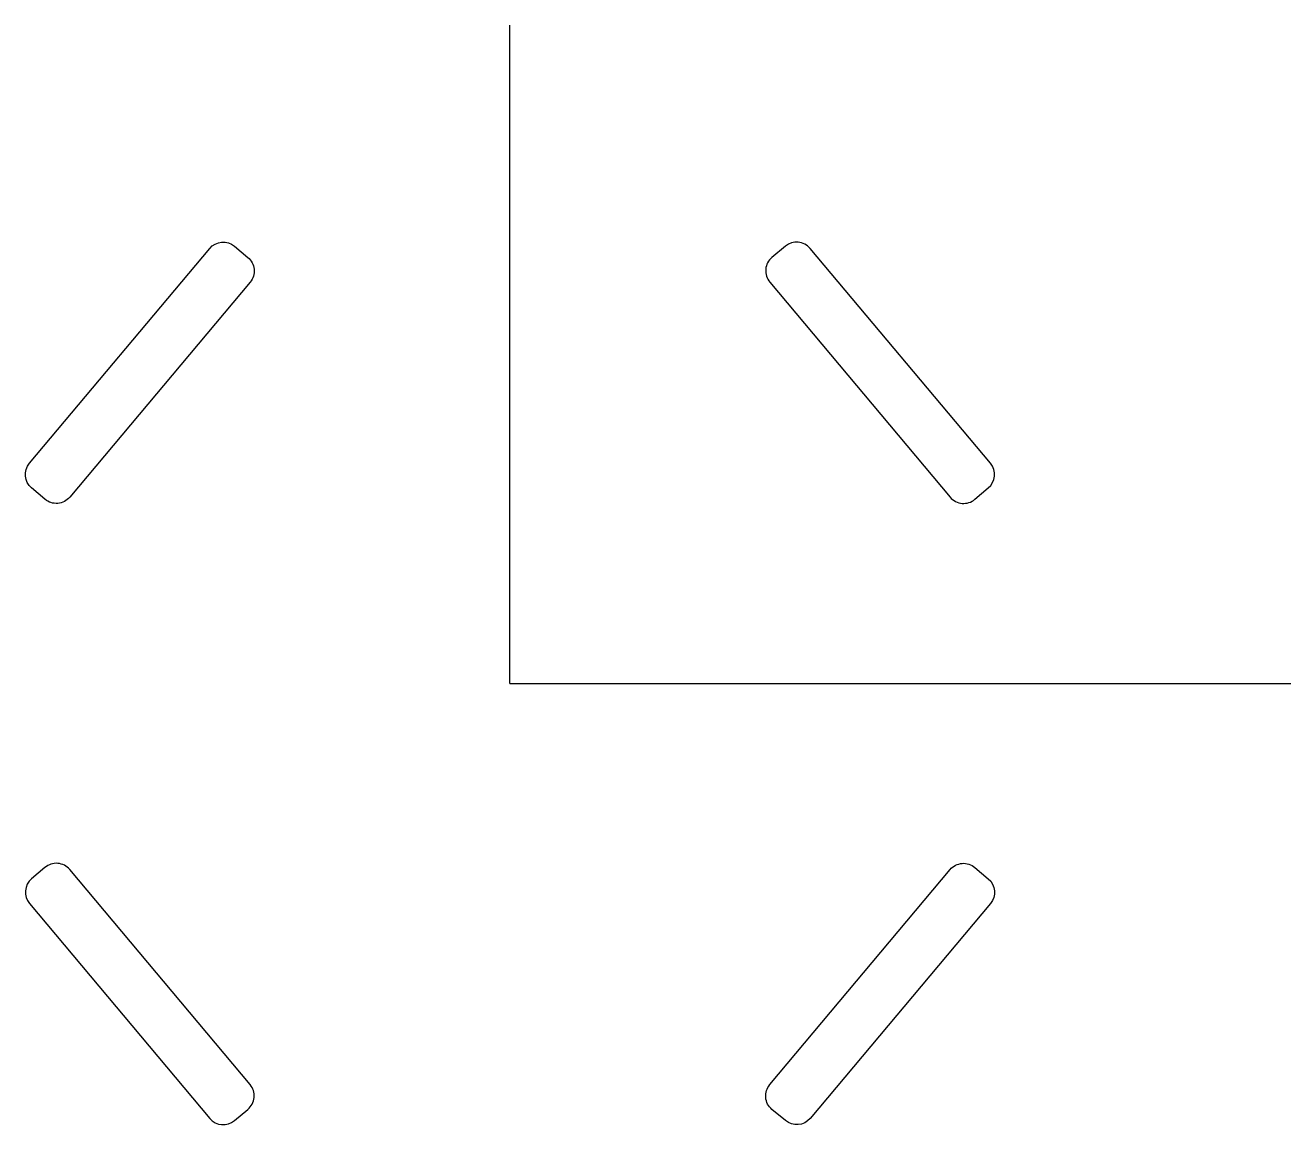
# Model space of a CAD drawing. Header units: millimetres. Extents: x -55 to 89, y -50 to 75.
import ezdxf

# ---------------------------------------------------------------- set-up
doc = ezdxf.new("R2010")
doc.units = ezdxf.units.MM
doc.layers.get('0').update_dxf_attribs({"linetype": 'CONTINUOUS'})

msp = doc.modelspace()

# ---------------------------------------------------------------- linework, layer by layer
for q in [(0, 75), (89, 0)]:
    msp.add_line((0, 0), q)
for points in [[(-50.18, 21.22, -0.414946), (-53, 20.98), (-54.53, 22.27, -0.413481), (-54.77, 25.08), (-34.22, 49.58, -0.413481), (-31.4, 49.83), (-29.87, 48.55, -0.414946), (-29.62, 45.73)], [(54.77, 25.08), (34.22, 49.58, 0.413481), (31.4, 49.83), (29.87, 48.55, 0.414946), (29.62, 45.73), (50.18, 21.22, 0.414946), (53, 20.98), (54.53, 22.27, 0.413481)], [(-53, -20.98), (-54.53, -22.27, 0.413481), (-54.77, -25.08), (-34.22, -49.58, 0.413481), (-31.4, -49.83), (-29.87, -48.55, 0.414946), (-29.62, -45.73), (-50.18, -21.22, 0.414946)], [(54.53, -22.27, -0.413481), (54.77, -25.08), (34.22, -49.58, -0.413481), (31.4, -49.83), (29.87, -48.55, -0.414946), (29.62, -45.73), (50.18, -21.22, -0.414946), (53, -20.98)]]:
    msp.add_lwpolyline(points, format="xyb", close=True)

doc.saveas('drawing.dxf')
